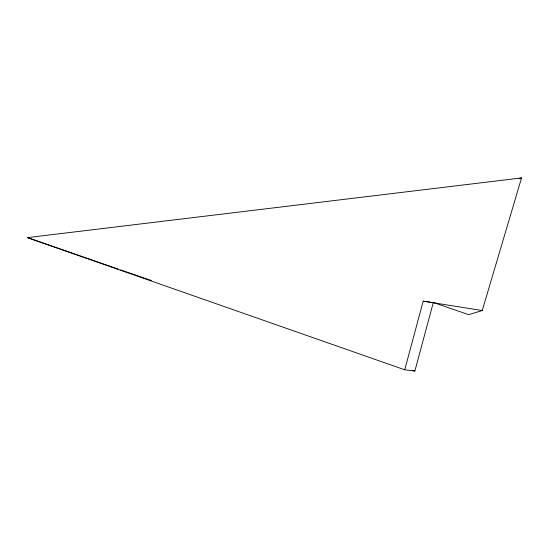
<?xml version="1.0" encoding="UTF-8"?>
<svg xmlns="http://www.w3.org/2000/svg" width="549" height="549" viewBox="0 0 549 549"><rect width="100%" height="100%" fill="white"/><g stroke="black" fill="none" stroke-linecap="round" stroke-linejoin="round"><path stroke-width="0.82" d="M434.135 302.739L468.688 314.68L482.235 310.535L521.55 177.924L27.45 237.621L404.723 369.793L423.197 301.181L429.956 302.032M404.723 369.793L414.859 371.076L433.333 302.465L431.644 302.252M519.162 178.658L521.55 177.924M423.197 301.181L482.235 310.535M118.2 269.099L27.45 237.621M120.636 269.936L151.435 280.525M412.429 370.239L414.859 371.076"/></g></svg>
